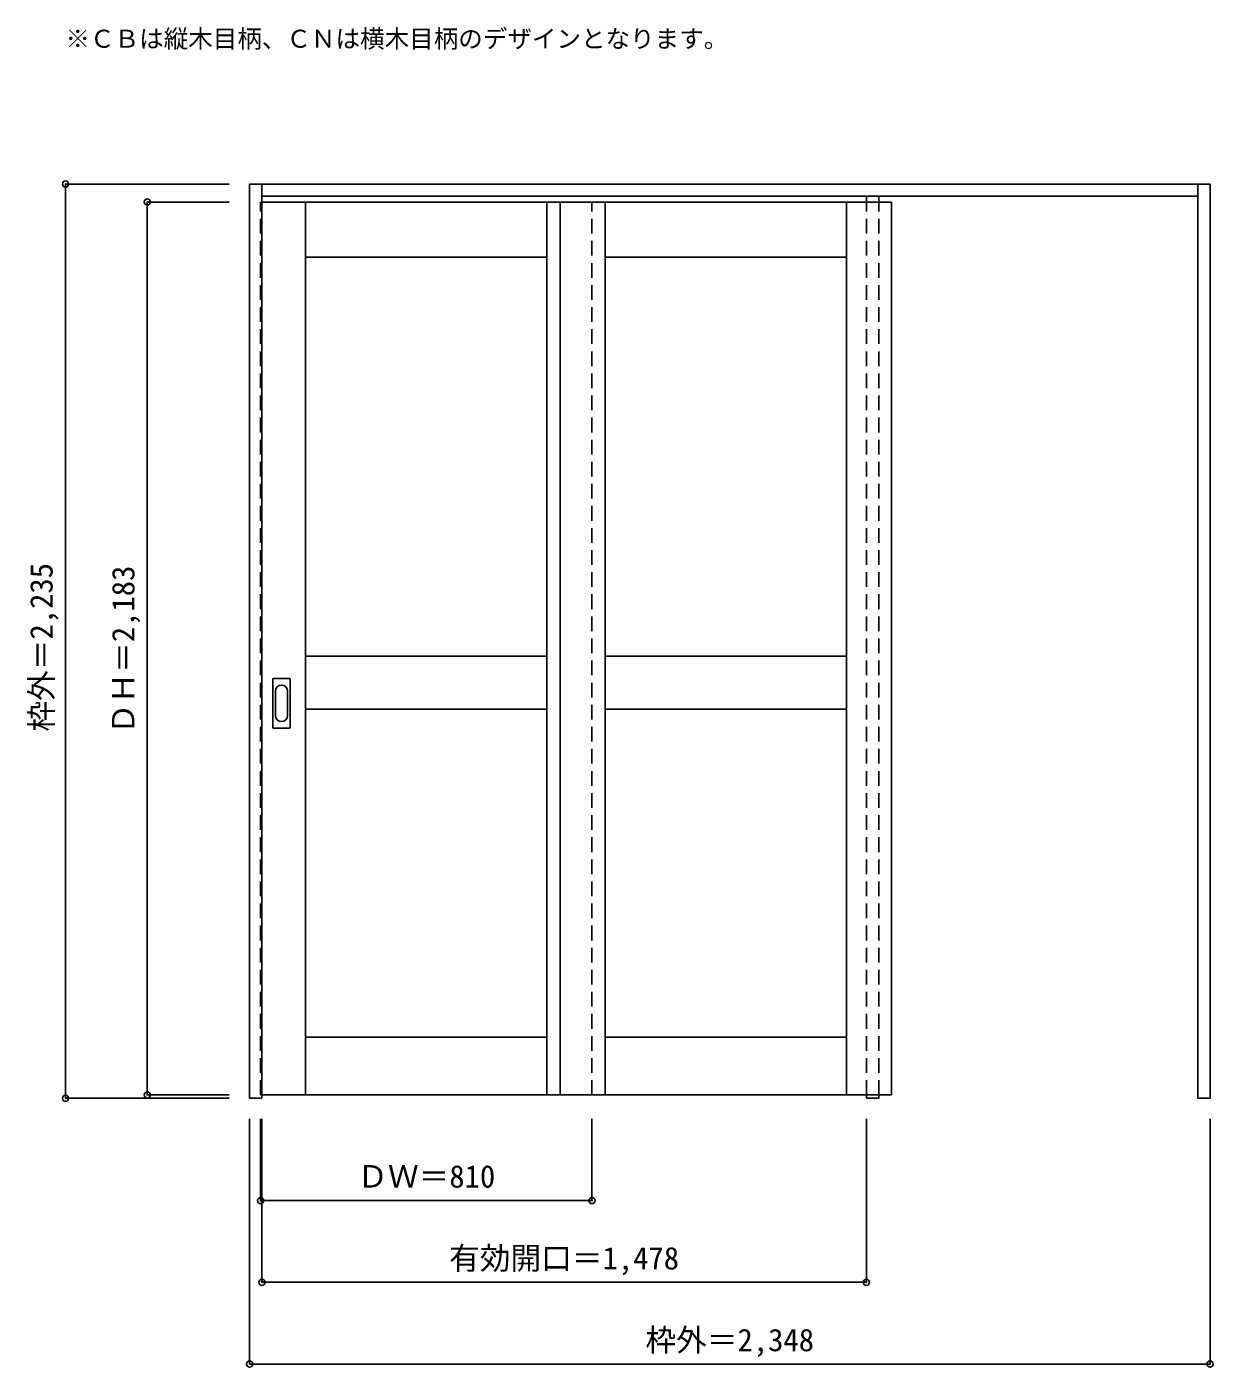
# Model space of a CAD drawing. Units: millimetres, scale not verified. Extents: x -1098 to 1802, y -1360 to 1917.
import ezdxf
from ezdxf.enums import TextEntityAlignment as Align

# ---------------------------------------------------------------- set-up
doc = ezdxf.new("R2010")
doc.units = ezdxf.units.MM
doc.header["$LTSCALE"] = 30
doc.header["$PDMODE"] = 32
doc.header["$PDSIZE"] = 15
doc.linetypes.add('DASHED1', pattern=[1.8, 1.2, -0.6])
for name, color, linetype in [('0-0', 3, 'Continuous'), ('0-1_寸法', 7, 'Continuous'), ('0-2_文字', 7, 'Continuous')]:
    doc.layers.add(name, color=color, linetype=linetype)
doc.styles.add('ＭＳ ゴシック', font='')
doc.styles.get('ＭＳ ゴシック').set_extended_font_data('MS Gothic')

msp = doc.modelspace()

# ---------------------------------------------------------------- linework, layer by layer
at = {"layer": '0-0'}
for p, q in [((-553.82, 1532.77), (1794.18, 1532.77)), ((-553.82, -702.23), (-553.82, 1532.77)), ((-523.82, -702.23), (-523.82, 1532.77)), ((1764.18, -702.23), (1764.18, 1532.77)), ((1794.18, -702.23), (1794.18, 1532.77)), ((-523.82, 1502.77), (1764.18, 1502.77)), ((-523.82, 1488.77), (1015.18, 1488.77)), ((-416.82, 1488.77), (-416.82, -694.23)), ((173.18, 1488.77), (173.18, -694.23)), ((205.18, 1488.77), (205.18, -694.23)), ((315.18, 1488.77), (315.18, -694.23)), ((905.18, 1488.77), (905.18, -694.23)), ((1015.18, -694.23), (1015.18, 1488.77)), ((-416.82, 1353.77), (173.18, 1353.77)), ((315.18, 1353.77), (905.18, 1353.77)), ((173.18, 378.77), (-416.82, 378.77)), ((905.18, 378.77), (315.18, 378.77)), ((-496.82, 203.77), (-496.82, 322.77)), ((-456.32, 324.27), (-495.32, 324.27)), ((-454.82, 203.77), (-454.82, 322.77)), ((173.18, 248.77), (-416.82, 248.77)), ((905.18, 248.77), (315.18, 248.77)), ((-495.32, 202.27), (-456.32, 202.27)), ((173.18, -553.23), (-416.82, -553.23)), ((905.18, -553.23), (315.18, -553.23)), ((-523.82, -702.23), (-553.82, -702.23)), ((-523.82, -694.23), (1015.18, -694.23)), ((954.18, -694.23), (954.18, -702.23)), ((954.18, -702.23), (984.18, -702.23)), ((984.18, -694.23), (984.18, -702.23)), ((1794.18, -702.23), (1764.18, -702.23))]:
    msp.add_line(p, q, dxfattribs=at)
at = {"layer": '0-0', "color": 4, "linetype": 'DASHED1'}
for p, q in [((283.18, -694.23), (283.18, 1488.77)), ((954.18, -694.23), (954.18, 1502.77)), ((984.18, -694.23), (984.18, 1502.77)), ((-523.82, -694.23), (-526.82, -694.23))]:
    msp.add_line(p, q, dxfattribs=at)
at = {"layer": '0-0', "color": 7}
for p, q in [((-490.82, 292.87), (-490.82, 233.67)), ((-460.82, 233.67), (-460.82, 292.87))]:
    msp.add_line(p, q, dxfattribs=at)
at = {"layer": '0-0', "color": 4, "linetype": 'DASHED1'}
msp.add_lwpolyline([(-526.82, -694.23), (-526.82, 1488.77), (-523.82, 1488.77)], dxfattribs=at)
at = {"layer": '0-0'}
for centre, start, end in [((-495.32, 322.77), 90, 180), ((-456.32, 322.77), 0, 90), ((-495.32, 203.77), 180, 270), ((-456.32, 203.77), 270, 0)]:
    msp.add_arc(centre, 1.5, start, end, dxfattribs=at)
at = {"layer": '0-0', "color": 7}
for centre, start, end in [((-475.82, 292.87), 0, 180), ((-475.82, 233.67), 180, 0)]:
    msp.add_arc(centre, 15, start, end, dxfattribs=at)
at = {"layer": '0-1_寸法', "color": 4}
for p, q in [((-1003.82, 1532.77), (-603.82, 1532.77)), ((-1003.82, 1532.77), (-1003.82, -702.23)), ((-803.82, 1488.77), (-803.82, -694.23)), ((-803.82, 1488.77), (-603.82, 1488.77)), ((-1003.82, -702.23), (-603.82, -702.23)), ((-803.82, -694.23), (-603.82, -694.23)), ((-553.82, -1352.23), (-553.82, -752.23)), ((-526.82, -952.23), (-526.82, -752.23)), ((-523.82, -1152.23), (-523.82, -752.23)), ((283.18, -952.23), (283.18, -752.23)), ((283.18, -952.23), (-526.82, -952.23))]:
    msp.add_line(p, q, dxfattribs=at)
for points in [[(-553.82, -1352.23), (1794.18, -1352.23), (1794.18, -752.23)], [(-523.82, -1152.23), (954.18, -1152.23), (954.18, -752.23)]]:
    msp.add_lwpolyline(points, dxfattribs=at)
at = {"layer": '0-1_寸法'}
for p in [(-1003.82, 1532.77), (-803.82, 1488.77), (-803.82, -694.23), (-1003.82, -702.23), (-526.82, -952.23), (283.18, -952.23), (-523.82, -1152.23), (954.18, -1152.23), (-553.82, -1352.23), (1794.18, -1352.23)]:
    msp.add_point(p, dxfattribs=at)

# ---------------------------------------------------------------- texts
at = {"layer": '0-1_寸法', "style": 'ＭＳ ゴシック'}
for s, p in [('枠外＝2,235', (-1018.82, 194.27)), ('ＤＨ＝2,183', (-818.82, 187.77))]:
    msp.add_text(s, height=54.99, rotation=90, dxfattribs=at).set_placement(p, align=Align.BOTTOM_LEFT)
for s, p in [('ＤＷ＝810', (-290.57, -937.23)), ('有効開口＝1,478', (-66.07, -1137.23)), ('枠外＝2,348', (413.93, -1337.23))]:
    msp.add_text(s, height=54.99, dxfattribs=at).set_placement(p, align=Align.BOTTOM_LEFT)
at = {"layer": '0-2_文字', "style": 'ＭＳ ゴシック'}
msp.add_text('※ＣＢは縦木目柄、ＣＮは横木目柄のデザインとなります。', height=43.99, dxfattribs=at).set_placement((-1003.82, 1852.9), align=Align.BOTTOM_LEFT)

doc.saveas('drawing.dxf')
